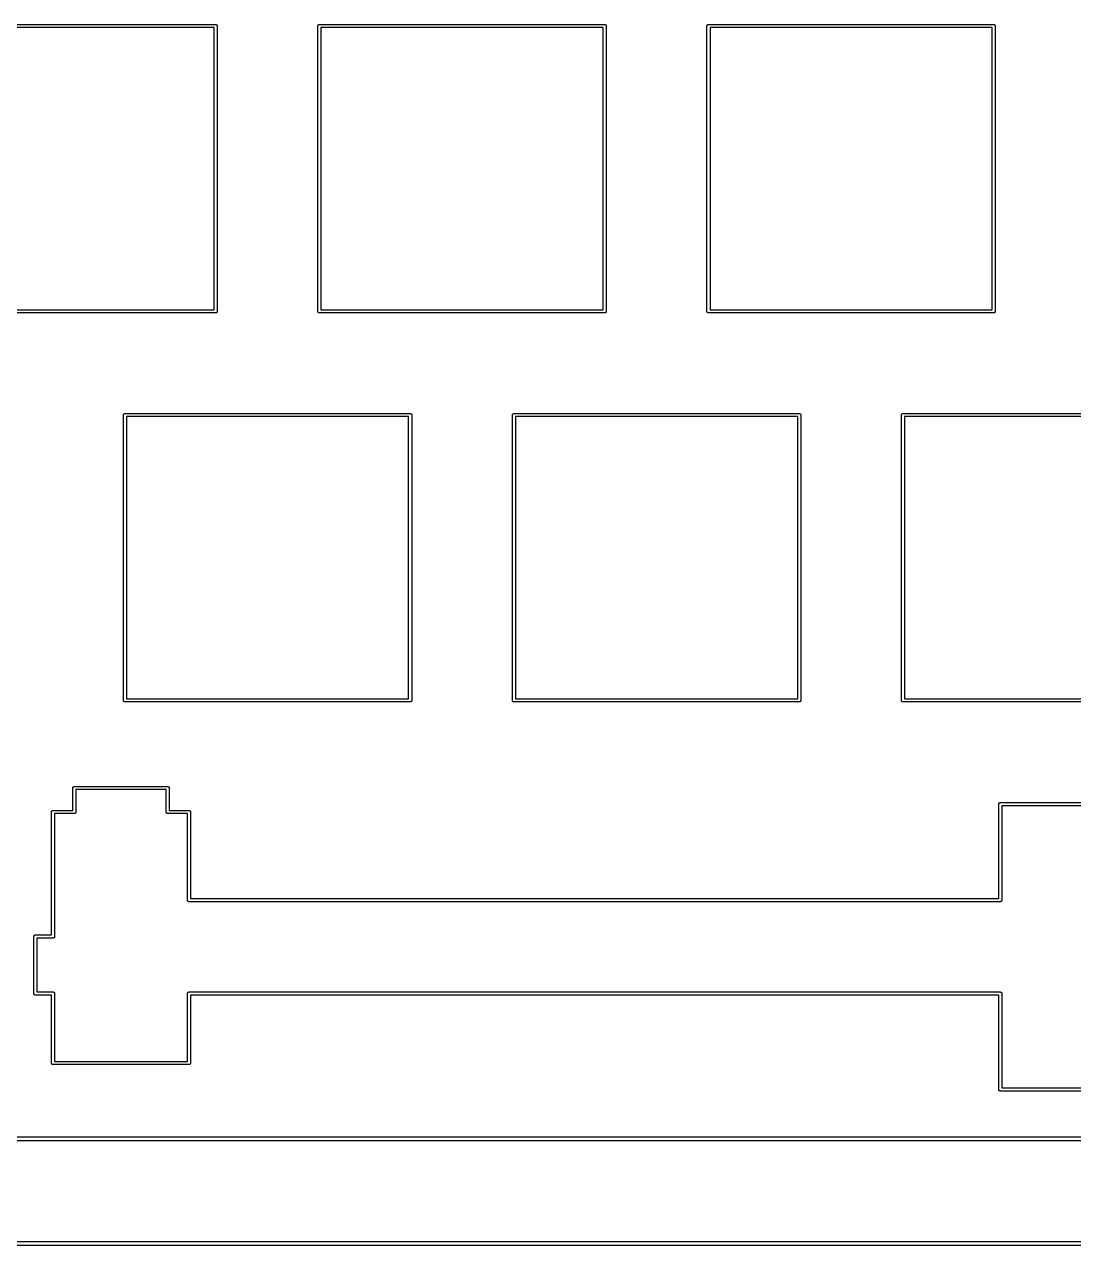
# Model space of a CAD drawing. Extents: x 50 to 430, y -187 to -47.
# Drawn here: x 138.6 to 190, y -187.1 to -127.3 of the extents above; entities that cross this region are included whole.
import ezdxf

# ---------------------------------------------------------------- set-up
doc = ezdxf.new("R2010")
doc.units = 0
doc.header["$MEASUREMENT"] = 0
doc.layers.add('BLACK', color=7, linetype='CONTINUOUS')

msp = doc.modelspace()

# ---------------------------------------------------------------- linework, layer by layer
at = {"layer": 'BLACK', "linetype": 'CONTINUOUS'}
for p, q in [((133.971, -127.314), (147.954, -127.314)), ((147.954, -127.314), (147.961, -127.314)), ((147.954, -127.314), (147.954, -127.314)), ((147.961, -127.314), (147.967, -127.316)), ((147.967, -127.316), (147.974, -127.317)), ((147.974, -127.317), (147.98, -127.321)), ((147.98, -127.321), (147.986, -127.323)), ((147.986, -127.323), (147.991, -127.327)), ((147.991, -127.327), (147.997, -127.331)), ((147.997, -127.331), (148.002, -127.336)), ((148.002, -127.336), (148.007, -127.34)), ((148.007, -127.34), (148.01, -127.346)), ((152.965, -127.346), (152.968, -127.34)), ((152.968, -127.34), (152.973, -127.336)), ((152.973, -127.336), (152.978, -127.331)), ((152.978, -127.331), (152.984, -127.327)), ((152.984, -127.327), (152.989, -127.323)), ((152.989, -127.323), (152.995, -127.321)), ((152.995, -127.321), (153.001, -127.317)), ((153.001, -127.317), (153.008, -127.316)), ((153.008, -127.316), (153.014, -127.314)), ((153.014, -127.314), (153.021, -127.314)), ((153.021, -127.314), (153.021, -127.314)), ((153.021, -127.314), (167.004, -127.314)), ((167.004, -127.314), (167.011, -127.314)), ((167.004, -127.314), (167.004, -127.314)), ((167.011, -127.314), (167.017, -127.316)), ((167.017, -127.316), (167.024, -127.317)), ((167.024, -127.317), (167.03, -127.321)), ((167.03, -127.321), (167.036, -127.323)), ((167.036, -127.323), (167.041, -127.327)), ((167.041, -127.327), (167.047, -127.331)), ((167.047, -127.331), (167.052, -127.336)), ((167.052, -127.336), (167.057, -127.34)), ((167.057, -127.34), (167.06, -127.346)), ((172.015, -127.346), (172.018, -127.34)), ((172.018, -127.34), (172.023, -127.336)), ((172.023, -127.336), (172.028, -127.331)), ((172.028, -127.331), (172.034, -127.327)), ((172.034, -127.327), (172.039, -127.323)), ((172.039, -127.323), (172.045, -127.321)), ((172.045, -127.321), (172.051, -127.317)), ((172.051, -127.317), (172.058, -127.316)), ((172.058, -127.316), (172.064, -127.314)), ((172.064, -127.314), (172.071, -127.314)), ((172.071, -127.314), (172.071, -127.314)), ((172.071, -127.314), (186.054, -127.314)), ((186.054, -127.314), (186.061, -127.314)), ((186.054, -127.314), (186.054, -127.314)), ((186.061, -127.314), (186.067, -127.316)), ((186.067, -127.316), (186.074, -127.317)), ((186.074, -127.317), (186.08, -127.321)), ((186.08, -127.321), (186.086, -127.323)), ((186.086, -127.323), (186.091, -127.327)), ((186.091, -127.327), (186.097, -127.331)), ((186.097, -127.331), (186.102, -127.336)), ((186.102, -127.336), (186.107, -127.34)), ((186.107, -127.34), (186.11, -127.346)), ((147.871, -127.466), (134.054, -127.466)), ((147.871, -141.284), (147.871, -127.466)), ((148.01, -127.346), (148.015, -127.351)), ((148.015, -127.351), (148.017, -127.358)), ((148.017, -127.358), (148.02, -127.364)), ((148.02, -127.364), (148.021, -127.37)), ((148.021, -127.37), (148.024, -127.377)), ((148.024, -127.377), (148.024, -127.383)), ((148.024, -127.383), (148.024, -127.383)), ((148.024, -127.383), (148.024, -141.367)), ((152.951, -127.377), (152.954, -127.37)), ((152.951, -127.383), (152.951, -127.377)), ((152.951, -141.367), (152.951, -127.383)), ((152.954, -127.37), (152.955, -127.364)), ((152.955, -127.364), (152.958, -127.358)), ((152.958, -127.358), (152.96, -127.351)), ((152.96, -127.351), (152.965, -127.346)), ((153.104, -127.466), (153.104, -141.284)), ((166.921, -127.466), (153.104, -127.466)), ((166.921, -141.284), (166.921, -127.466)), ((167.06, -127.346), (167.065, -127.351)), ((167.065, -127.351), (167.067, -127.358)), ((167.067, -127.358), (167.07, -127.364)), ((167.07, -127.364), (167.071, -127.37)), ((167.071, -127.37), (167.074, -127.377)), ((167.074, -127.377), (167.074, -127.383)), ((167.074, -127.383), (167.074, -127.383)), ((167.074, -127.383), (167.074, -141.367)), ((172.001, -127.377), (172.004, -127.37)), ((172.001, -127.383), (172.001, -127.377)), ((172.001, -141.367), (172.001, -127.383)), ((172.004, -127.37), (172.005, -127.364)), ((172.005, -127.364), (172.008, -127.358)), ((172.008, -127.358), (172.01, -127.351)), ((172.01, -127.351), (172.015, -127.346)), ((172.154, -127.466), (172.154, -141.284)), ((185.971, -127.466), (172.154, -127.466)), ((185.971, -141.284), (185.971, -127.466)), ((186.11, -127.346), (186.115, -127.351)), ((186.115, -127.351), (186.117, -127.358)), ((186.117, -127.358), (186.12, -127.364)), ((186.12, -127.364), (186.121, -127.37)), ((186.121, -127.37), (186.124, -127.377)), ((186.124, -127.377), (186.124, -127.383)), ((186.124, -127.383), (186.124, -127.383)), ((186.124, -127.383), (186.124, -141.367)), ((147.954, -141.436), (133.971, -141.436)), ((134.054, -141.284), (147.871, -141.284)), ((147.961, -141.436), (147.954, -141.436)), ((147.954, -141.436), (147.954, -141.436)), ((147.967, -141.434), (147.961, -141.436)), ((147.974, -141.433), (147.967, -141.434)), ((147.98, -141.429), (147.974, -141.433)), ((147.986, -141.427), (147.98, -141.429)), ((147.991, -141.423), (147.986, -141.427)), ((147.997, -141.419), (147.991, -141.423)), ((148.002, -141.414), (147.997, -141.419)), ((148.007, -141.41), (148.002, -141.414)), ((148.01, -141.404), (148.007, -141.41)), ((148.015, -141.399), (148.01, -141.404)), ((148.017, -141.392), (148.015, -141.399)), ((148.02, -141.386), (148.017, -141.392)), ((148.021, -141.38), (148.02, -141.386)), ((148.024, -141.373), (148.021, -141.38)), ((148.024, -141.367), (148.024, -141.367)), ((148.024, -141.367), (148.024, -141.373)), ((152.951, -141.373), (152.951, -141.367)), ((152.951, -141.367), (152.951, -141.367)), ((152.954, -141.38), (152.951, -141.373)), ((152.955, -141.386), (152.954, -141.38)), ((152.958, -141.392), (152.955, -141.386)), ((152.96, -141.399), (152.958, -141.392)), ((152.965, -141.404), (152.96, -141.399)), ((152.968, -141.41), (152.965, -141.404)), ((152.973, -141.414), (152.968, -141.41)), ((152.978, -141.419), (152.973, -141.414)), ((152.984, -141.423), (152.978, -141.419)), ((152.989, -141.427), (152.984, -141.423)), ((152.995, -141.429), (152.989, -141.427)), ((153.001, -141.433), (152.995, -141.429)), ((153.008, -141.434), (153.001, -141.433)), ((153.014, -141.436), (153.008, -141.434)), ((153.021, -141.436), (153.014, -141.436)), ((167.004, -141.436), (153.021, -141.436)), ((153.021, -141.436), (153.021, -141.436)), ((153.104, -141.284), (166.921, -141.284)), ((167.011, -141.436), (167.004, -141.436)), ((167.004, -141.436), (167.004, -141.436)), ((167.017, -141.434), (167.011, -141.436)), ((167.024, -141.433), (167.017, -141.434)), ((167.03, -141.429), (167.024, -141.433)), ((167.036, -141.427), (167.03, -141.429)), ((167.041, -141.423), (167.036, -141.427)), ((167.047, -141.419), (167.041, -141.423)), ((167.052, -141.414), (167.047, -141.419)), ((167.057, -141.41), (167.052, -141.414)), ((167.06, -141.404), (167.057, -141.41)), ((167.065, -141.399), (167.06, -141.404)), ((167.067, -141.392), (167.065, -141.399)), ((167.07, -141.386), (167.067, -141.392)), ((167.071, -141.38), (167.07, -141.386)), ((167.074, -141.373), (167.071, -141.38)), ((167.074, -141.367), (167.074, -141.367)), ((167.074, -141.367), (167.074, -141.373)), ((172.001, -141.373), (172.001, -141.367)), ((172.001, -141.367), (172.001, -141.367)), ((172.004, -141.38), (172.001, -141.373)), ((172.005, -141.386), (172.004, -141.38)), ((172.008, -141.392), (172.005, -141.386)), ((172.01, -141.399), (172.008, -141.392)), ((172.015, -141.404), (172.01, -141.399)), ((172.018, -141.41), (172.015, -141.404)), ((172.023, -141.414), (172.018, -141.41)), ((172.028, -141.419), (172.023, -141.414)), ((172.034, -141.423), (172.028, -141.419)), ((172.039, -141.427), (172.034, -141.423)), ((172.045, -141.429), (172.039, -141.427)), ((172.051, -141.433), (172.045, -141.429)), ((172.058, -141.434), (172.051, -141.433)), ((172.064, -141.436), (172.058, -141.434)), ((172.071, -141.436), (172.064, -141.436)), ((186.054, -141.436), (172.071, -141.436)), ((172.071, -141.436), (172.071, -141.436)), ((172.154, -141.284), (185.971, -141.284)), ((186.061, -141.436), (186.054, -141.436)), ((186.054, -141.436), (186.054, -141.436)), ((186.067, -141.434), (186.061, -141.436)), ((186.074, -141.433), (186.067, -141.434)), ((186.08, -141.429), (186.074, -141.433)), ((186.086, -141.427), (186.08, -141.429)), ((186.091, -141.423), (186.086, -141.427)), ((186.097, -141.419), (186.091, -141.423)), ((186.102, -141.414), (186.097, -141.419)), ((186.107, -141.41), (186.102, -141.414)), ((186.11, -141.404), (186.107, -141.41)), ((186.115, -141.399), (186.11, -141.404)), ((186.117, -141.392), (186.115, -141.399)), ((186.12, -141.386), (186.117, -141.392)), ((186.121, -141.38), (186.12, -141.386)), ((186.124, -141.373), (186.121, -141.38)), ((186.124, -141.367), (186.124, -141.367)), ((186.124, -141.367), (186.124, -141.373)), ((143.426, -146.427), (143.429, -146.42)), ((143.426, -146.433), (143.426, -146.427)), ((143.426, -160.417), (143.426, -146.433)), ((143.429, -146.42), (143.43, -146.414)), ((143.43, -146.414), (143.433, -146.408)), ((143.433, -146.408), (143.435, -146.401)), ((143.435, -146.401), (143.44, -146.396)), ((143.44, -146.396), (143.443, -146.39)), ((143.443, -146.39), (143.448, -146.386)), ((143.448, -146.386), (143.453, -146.381)), ((143.453, -146.381), (143.459, -146.377)), ((143.459, -146.377), (143.464, -146.373)), ((143.464, -146.373), (143.47, -146.371)), ((143.47, -146.371), (143.476, -146.367)), ((143.476, -146.367), (143.483, -146.366)), ((143.483, -146.366), (143.489, -146.364)), ((143.489, -146.364), (143.496, -146.364)), ((143.496, -146.364), (143.496, -146.364)), ((143.496, -146.364), (157.479, -146.364)), ((157.479, -146.364), (157.486, -146.364)), ((157.479, -146.364), (157.479, -146.364)), ((157.486, -146.364), (157.492, -146.366)), ((157.492, -146.366), (157.499, -146.367)), ((157.499, -146.367), (157.505, -146.371)), ((157.505, -146.371), (157.511, -146.373)), ((157.511, -146.373), (157.516, -146.377)), ((157.516, -146.377), (157.522, -146.381)), ((157.522, -146.381), (157.527, -146.386)), ((157.527, -146.386), (157.532, -146.39)), ((157.532, -146.39), (157.535, -146.396)), ((157.535, -146.396), (157.54, -146.401)), ((157.54, -146.401), (157.542, -146.408)), ((157.542, -146.408), (157.545, -146.414)), ((157.545, -146.414), (157.546, -146.42)), ((157.546, -146.42), (157.549, -146.427)), ((157.549, -146.427), (157.549, -146.433)), ((157.549, -146.433), (157.549, -146.433)), ((157.549, -146.433), (157.549, -160.417)), ((162.476, -146.427), (162.479, -146.42)), ((162.476, -146.433), (162.476, -146.427)), ((162.476, -160.417), (162.476, -146.433)), ((162.479, -146.42), (162.48, -146.414)), ((162.48, -146.414), (162.483, -146.408)), ((162.483, -146.408), (162.485, -146.401)), ((162.485, -146.401), (162.49, -146.396)), ((162.49, -146.396), (162.493, -146.39)), ((162.493, -146.39), (162.498, -146.386)), ((162.498, -146.386), (162.503, -146.381)), ((162.503, -146.381), (162.509, -146.377)), ((162.509, -146.377), (162.514, -146.373)), ((162.514, -146.373), (162.52, -146.371)), ((162.52, -146.371), (162.526, -146.367)), ((162.526, -146.367), (162.533, -146.366)), ((162.533, -146.366), (162.539, -146.364)), ((162.539, -146.364), (162.546, -146.364)), ((162.546, -146.364), (162.546, -146.364)), ((162.546, -146.364), (176.529, -146.364)), ((176.529, -146.364), (176.536, -146.364)), ((176.529, -146.364), (176.529, -146.364)), ((176.536, -146.364), (176.542, -146.366)), ((176.542, -146.366), (176.549, -146.367)), ((176.549, -146.367), (176.555, -146.371)), ((176.555, -146.371), (176.561, -146.373)), ((176.561, -146.373), (176.566, -146.377)), ((176.566, -146.377), (176.572, -146.381)), ((176.572, -146.381), (176.577, -146.386)), ((176.577, -146.386), (176.582, -146.39)), ((176.582, -146.39), (176.585, -146.396)), ((176.585, -146.396), (176.59, -146.401)), ((176.59, -146.401), (176.592, -146.408)), ((176.592, -146.408), (176.595, -146.414)), ((176.595, -146.414), (176.596, -146.42)), ((176.596, -146.42), (176.599, -146.427)), ((176.599, -146.427), (176.599, -146.433)), ((176.599, -146.433), (176.599, -146.433)), ((176.599, -146.433), (176.599, -160.417)), ((181.526, -146.427), (181.529, -146.42)), ((181.526, -146.433), (181.526, -146.427)), ((181.526, -160.417), (181.526, -146.433)), ((181.529, -146.42), (181.53, -146.414)), ((181.53, -146.414), (181.533, -146.408)), ((181.533, -146.408), (181.535, -146.401)), ((181.535, -146.401), (181.54, -146.396)), ((181.54, -146.396), (181.543, -146.39)), ((181.543, -146.39), (181.548, -146.386)), ((181.548, -146.386), (181.553, -146.381)), ((181.553, -146.381), (181.559, -146.377)), ((181.559, -146.377), (181.564, -146.373)), ((181.564, -146.373), (181.57, -146.371)), ((181.57, -146.371), (181.576, -146.367)), ((181.576, -146.367), (181.583, -146.366)), ((181.583, -146.366), (181.589, -146.364)), ((181.589, -146.364), (181.596, -146.364)), ((181.596, -146.364), (181.596, -146.364)), ((181.596, -146.364), (195.579, -146.364)), ((143.579, -146.516), (143.579, -160.334)), ((157.396, -146.516), (143.579, -146.516)), ((157.396, -160.334), (157.396, -146.516)), ((162.629, -146.516), (162.629, -160.334)), ((176.446, -146.516), (162.629, -146.516)), ((176.446, -160.334), (176.446, -146.516)), ((181.679, -146.516), (181.679, -160.334)), ((195.496, -146.516), (181.679, -146.516)), ((143.426, -160.423), (143.426, -160.417)), ((143.426, -160.417), (143.426, -160.417)), ((143.429, -160.43), (143.426, -160.423)), ((143.43, -160.436), (143.429, -160.43)), ((143.433, -160.442), (143.43, -160.436)), ((143.435, -160.449), (143.433, -160.442)), ((143.44, -160.454), (143.435, -160.449)), ((143.443, -160.46), (143.44, -160.454)), ((143.448, -160.464), (143.443, -160.46)), ((143.453, -160.469), (143.448, -160.464)), ((143.459, -160.473), (143.453, -160.469)), ((143.464, -160.477), (143.459, -160.473)), ((143.47, -160.479), (143.464, -160.477)), ((143.476, -160.483), (143.47, -160.479)), ((143.483, -160.484), (143.476, -160.483)), ((143.489, -160.486), (143.483, -160.484)), ((143.496, -160.486), (143.489, -160.486)), ((157.479, -160.486), (143.496, -160.486)), ((143.496, -160.486), (143.496, -160.486)), ((143.579, -160.334), (157.396, -160.334)), ((157.486, -160.486), (157.479, -160.486)), ((157.479, -160.486), (157.479, -160.486)), ((157.492, -160.484), (157.486, -160.486)), ((157.499, -160.483), (157.492, -160.484)), ((157.505, -160.479), (157.499, -160.483)), ((157.511, -160.477), (157.505, -160.479)), ((157.516, -160.473), (157.511, -160.477)), ((157.522, -160.469), (157.516, -160.473)), ((157.527, -160.464), (157.522, -160.469)), ((157.532, -160.46), (157.527, -160.464)), ((157.535, -160.454), (157.532, -160.46)), ((157.54, -160.449), (157.535, -160.454)), ((157.542, -160.442), (157.54, -160.449)), ((157.545, -160.436), (157.542, -160.442)), ((157.546, -160.43), (157.545, -160.436)), ((157.549, -160.423), (157.546, -160.43)), ((157.549, -160.417), (157.549, -160.417)), ((157.549, -160.417), (157.549, -160.423)), ((162.476, -160.423), (162.476, -160.417)), ((162.476, -160.417), (162.476, -160.417)), ((162.479, -160.43), (162.476, -160.423)), ((162.48, -160.436), (162.479, -160.43)), ((162.483, -160.442), (162.48, -160.436)), ((162.485, -160.449), (162.483, -160.442)), ((162.49, -160.454), (162.485, -160.449)), ((162.493, -160.46), (162.49, -160.454)), ((162.498, -160.464), (162.493, -160.46)), ((162.503, -160.469), (162.498, -160.464)), ((162.509, -160.473), (162.503, -160.469)), ((162.514, -160.477), (162.509, -160.473)), ((162.52, -160.479), (162.514, -160.477)), ((162.526, -160.483), (162.52, -160.479)), ((162.533, -160.484), (162.526, -160.483)), ((162.539, -160.486), (162.533, -160.484)), ((162.546, -160.486), (162.539, -160.486)), ((176.529, -160.486), (162.546, -160.486)), ((162.546, -160.486), (162.546, -160.486)), ((162.629, -160.334), (176.446, -160.334)), ((176.536, -160.486), (176.529, -160.486)), ((176.529, -160.486), (176.529, -160.486)), ((176.542, -160.484), (176.536, -160.486)), ((176.549, -160.483), (176.542, -160.484)), ((176.555, -160.479), (176.549, -160.483)), ((176.561, -160.477), (176.555, -160.479)), ((176.566, -160.473), (176.561, -160.477)), ((176.572, -160.469), (176.566, -160.473)), ((176.577, -160.464), (176.572, -160.469)), ((176.582, -160.46), (176.577, -160.464)), ((176.585, -160.454), (176.582, -160.46)), ((176.59, -160.449), (176.585, -160.454)), ((176.592, -160.442), (176.59, -160.449)), ((176.595, -160.436), (176.592, -160.442)), ((176.596, -160.43), (176.595, -160.436)), ((176.599, -160.423), (176.596, -160.43)), ((176.599, -160.417), (176.599, -160.417)), ((176.599, -160.417), (176.599, -160.423)), ((181.526, -160.423), (181.526, -160.417)), ((181.526, -160.417), (181.526, -160.417)), ((181.529, -160.43), (181.526, -160.423)), ((181.53, -160.436), (181.529, -160.43)), ((181.533, -160.442), (181.53, -160.436)), ((181.535, -160.449), (181.533, -160.442)), ((181.54, -160.454), (181.535, -160.449)), ((181.543, -160.46), (181.54, -160.454)), ((181.548, -160.464), (181.543, -160.46)), ((181.553, -160.469), (181.548, -160.464)), ((181.559, -160.473), (181.553, -160.469)), ((181.564, -160.477), (181.559, -160.473)), ((181.57, -160.479), (181.564, -160.477)), ((181.576, -160.483), (181.57, -160.479)), ((181.583, -160.484), (181.576, -160.483)), ((181.589, -160.486), (181.583, -160.484)), ((181.596, -160.486), (181.589, -160.486)), ((195.579, -160.486), (181.596, -160.486)), ((181.596, -160.486), (181.596, -160.486)), ((181.679, -160.334), (195.496, -160.334)), ((140.95, -164.689), (140.952, -164.683)), ((140.95, -164.696), (140.95, -164.689)), ((140.95, -165.795), (140.95, -164.696)), ((140.952, -164.683), (140.953, -164.676)), ((140.953, -164.676), (140.957, -164.67)), ((140.957, -164.67), (140.959, -164.664)), ((140.959, -164.664), (140.963, -164.659)), ((140.963, -164.659), (140.967, -164.653)), ((140.967, -164.653), (140.972, -164.649)), ((140.972, -164.649), (140.976, -164.643)), ((140.976, -164.643), (140.982, -164.64)), ((140.982, -164.64), (140.987, -164.636)), ((140.987, -164.636), (140.994, -164.633)), ((140.994, -164.633), (141, -164.63)), ((141, -164.63), (141.006, -164.629)), ((141.006, -164.629), (141.013, -164.626)), ((141.013, -164.626), (141.019, -164.626)), ((141.019, -164.626), (141.019, -164.626)), ((141.019, -164.626), (145.605, -164.626)), ((145.522, -164.779), (141.102, -164.779)), ((141.102, -164.779), (141.102, -165.878)), ((145.522, -165.858), (145.522, -164.779)), ((145.605, -164.626), (145.611, -164.626)), ((145.605, -164.626), (145.605, -164.626)), ((145.611, -164.626), (145.618, -164.629)), ((145.618, -164.629), (145.624, -164.63)), ((145.624, -164.63), (145.63, -164.633)), ((145.63, -164.633), (145.637, -164.636)), ((145.637, -164.636), (145.642, -164.64)), ((145.642, -164.64), (145.648, -164.643)), ((145.648, -164.643), (145.652, -164.649)), ((145.652, -164.649), (145.657, -164.653)), ((145.657, -164.653), (145.661, -164.659)), ((145.661, -164.659), (145.665, -164.664)), ((145.665, -164.664), (145.667, -164.67)), ((145.667, -164.67), (145.671, -164.676)), ((145.671, -164.676), (145.672, -164.683)), ((145.672, -164.683), (145.674, -164.689)), ((145.674, -164.689), (145.674, -164.696)), ((145.674, -164.696), (145.674, -164.696)), ((145.674, -164.696), (145.674, -165.795)), ((186.289, -165.477), (186.291, -165.47)), ((186.289, -165.483), (186.289, -165.477)), ((186.289, -170.113), (186.289, -165.483)), ((186.291, -165.47), (186.292, -165.464)), ((186.292, -165.464), (186.296, -165.458)), ((186.296, -165.458), (186.298, -165.451)), ((186.298, -165.451), (186.302, -165.446)), ((186.302, -165.446), (186.306, -165.44)), ((186.306, -165.44), (186.311, -165.436)), ((186.311, -165.436), (186.315, -165.431)), ((186.315, -165.431), (186.321, -165.427)), ((186.321, -165.427), (186.326, -165.423)), ((186.326, -165.423), (186.333, -165.421)), ((186.333, -165.421), (186.339, -165.417)), ((186.339, -165.417), (186.345, -165.416)), ((186.345, -165.416), (186.352, -165.414)), ((186.352, -165.414), (186.358, -165.414)), ((186.358, -165.414), (186.358, -165.414)), ((186.358, -165.414), (200.342, -165.414)), ((200.259, -165.566), (186.441, -165.566)), ((186.441, -165.566), (186.441, -170.196)), ((139.908, -165.858), (139.911, -165.851)), ((139.908, -165.864), (139.908, -165.858)), ((139.908, -171.891), (139.908, -165.864)), ((139.911, -165.851), (139.912, -165.845)), ((139.912, -165.845), (139.915, -165.839)), ((139.915, -165.839), (139.918, -165.832)), ((139.918, -165.832), (139.922, -165.827)), ((139.922, -165.827), (139.925, -165.821)), ((139.925, -165.821), (139.931, -165.817)), ((139.931, -165.817), (139.935, -165.812)), ((139.935, -165.812), (139.941, -165.808)), ((139.941, -165.808), (139.946, -165.804)), ((139.946, -165.804), (139.952, -165.802)), ((139.952, -165.802), (139.958, -165.798)), ((139.958, -165.798), (139.965, -165.797)), ((139.965, -165.797), (139.971, -165.795)), ((139.971, -165.795), (139.978, -165.795)), ((139.978, -165.795), (139.978, -165.795)), ((139.978, -165.795), (140.95, -165.795)), ((141.033, -165.947), (140.061, -165.947)), ((140.061, -165.947), (140.061, -171.974)), ((141.039, -165.947), (141.033, -165.947)), ((141.033, -165.947), (141.033, -165.947)), ((141.046, -165.945), (141.039, -165.947)), ((141.052, -165.944), (141.046, -165.945)), ((141.058, -165.94), (141.052, -165.944)), ((141.065, -165.938), (141.058, -165.94)), ((141.07, -165.934), (141.065, -165.938)), ((141.076, -165.93), (141.07, -165.934)), ((141.08, -165.925), (141.076, -165.93)), ((141.085, -165.921), (141.08, -165.925)), ((141.089, -165.915), (141.085, -165.921)), ((141.093, -165.91), (141.089, -165.915)), ((141.095, -165.903), (141.093, -165.91)), ((141.099, -165.897), (141.095, -165.903)), ((141.1, -165.891), (141.099, -165.897)), ((141.102, -165.884), (141.1, -165.891)), ((141.102, -165.878), (141.102, -165.878)), ((141.102, -165.878), (141.102, -165.884)), ((145.522, -165.884), (145.522, -165.858)), ((145.524, -165.891), (145.522, -165.884)), ((145.525, -165.897), (145.524, -165.891)), ((145.529, -165.903), (145.525, -165.897)), ((145.531, -165.91), (145.529, -165.903)), ((145.535, -165.915), (145.531, -165.91)), ((145.539, -165.921), (145.535, -165.915)), ((145.544, -165.925), (145.539, -165.921)), ((145.548, -165.93), (145.544, -165.925)), ((145.554, -165.934), (145.548, -165.93)), ((145.559, -165.938), (145.554, -165.934)), ((145.566, -165.94), (145.559, -165.938)), ((145.572, -165.944), (145.566, -165.94)), ((145.578, -165.945), (145.572, -165.944)), ((145.585, -165.947), (145.578, -165.945)), ((145.591, -165.947), (145.585, -165.947)), ((146.563, -165.947), (145.591, -165.947)), ((145.591, -165.947), (145.591, -165.947)), ((145.674, -165.795), (146.646, -165.795)), ((146.563, -170.176), (146.563, -165.947)), ((146.646, -165.795), (146.646, -165.795)), ((146.646, -165.795), (146.653, -165.795)), ((146.653, -165.795), (146.659, -165.797)), ((146.659, -165.797), (146.666, -165.798)), ((146.666, -165.798), (146.672, -165.802)), ((146.672, -165.802), (146.678, -165.804)), ((146.678, -165.804), (146.683, -165.808)), ((146.683, -165.808), (146.689, -165.812)), ((146.689, -165.812), (146.693, -165.817)), ((146.693, -165.817), (146.699, -165.821)), ((146.699, -165.821), (146.702, -165.827)), ((146.702, -165.827), (146.706, -165.832)), ((146.706, -165.832), (146.709, -165.839)), ((146.709, -165.839), (146.712, -165.845)), ((146.712, -165.845), (146.713, -165.851)), ((146.713, -165.851), (146.716, -165.858)), ((146.716, -165.858), (146.716, -165.864)), ((146.716, -165.864), (146.716, -165.864)), ((146.716, -165.864), (146.716, -170.113)), ((146.563, -170.202), (146.563, -170.176)), ((146.566, -170.209), (146.563, -170.202)), ((146.567, -170.215), (146.566, -170.209)), ((146.57, -170.221), (146.567, -170.215)), ((146.572, -170.228), (146.57, -170.221)), ((146.577, -170.233), (146.572, -170.228)), ((146.58, -170.239), (146.577, -170.233)), ((146.585, -170.243), (146.58, -170.239)), ((146.59, -170.248), (146.585, -170.243)), ((146.596, -170.252), (146.59, -170.248)), ((146.601, -170.256), (146.596, -170.252)), ((146.607, -170.258), (146.601, -170.256)), ((146.613, -170.262), (146.607, -170.258)), ((146.62, -170.263), (146.613, -170.262)), ((146.626, -170.265), (146.62, -170.263)), ((146.633, -170.265), (146.626, -170.265)), ((186.372, -170.265), (146.633, -170.265)), ((146.633, -170.265), (146.633, -170.265)), ((146.716, -170.113), (186.289, -170.113)), ((186.378, -170.265), (186.372, -170.265)), ((186.372, -170.265), (186.372, -170.265)), ((186.385, -170.263), (186.378, -170.265)), ((186.391, -170.262), (186.385, -170.263)), ((186.397, -170.258), (186.391, -170.262)), ((186.404, -170.256), (186.397, -170.258)), ((186.409, -170.252), (186.404, -170.256)), ((186.415, -170.248), (186.409, -170.252)), ((186.419, -170.243), (186.415, -170.248)), ((186.424, -170.239), (186.419, -170.243)), ((186.428, -170.233), (186.424, -170.239)), ((186.432, -170.228), (186.428, -170.233)), ((186.434, -170.221), (186.432, -170.228)), ((186.438, -170.215), (186.434, -170.221)), ((186.439, -170.209), (186.438, -170.215)), ((186.441, -170.202), (186.439, -170.209)), ((186.441, -170.196), (186.441, -170.196)), ((186.441, -170.196), (186.441, -170.202)), ((139.045, -171.954), (139.047, -171.947)), ((139.045, -171.96), (139.045, -171.954)), ((139.045, -174.768), (139.045, -171.96)), ((139.047, -171.947), (139.048, -171.941)), ((139.048, -171.941), (139.052, -171.935)), ((139.052, -171.935), (139.054, -171.928)), ((139.054, -171.928), (139.058, -171.923)), ((139.058, -171.923), (139.062, -171.917)), ((139.062, -171.917), (139.067, -171.913)), ((139.067, -171.913), (139.071, -171.908)), ((139.071, -171.908), (139.077, -171.904)), ((139.077, -171.904), (139.082, -171.9)), ((139.082, -171.9), (139.089, -171.898)), ((139.089, -171.898), (139.095, -171.894)), ((139.095, -171.894), (139.101, -171.893)), ((139.101, -171.893), (139.108, -171.891)), ((139.108, -171.891), (139.114, -171.891)), ((139.114, -171.891), (139.114, -171.891)), ((139.114, -171.891), (139.908, -171.891)), ((139.991, -172.043), (139.197, -172.043)), ((139.197, -172.043), (139.197, -174.685)), ((139.998, -172.043), (139.991, -172.043)), ((139.991, -172.043), (139.991, -172.043)), ((140.004, -172.041), (139.998, -172.043)), ((140.011, -172.04), (140.004, -172.041)), ((140.017, -172.036), (140.011, -172.04)), ((140.023, -172.034), (140.017, -172.036)), ((140.028, -172.03), (140.023, -172.034)), ((140.034, -172.026), (140.028, -172.03)), ((140.039, -172.021), (140.034, -172.026)), ((140.044, -172.017), (140.039, -172.021)), ((140.047, -172.011), (140.044, -172.017)), ((140.052, -172.006), (140.047, -172.011)), ((140.054, -171.999), (140.052, -172.006)), ((140.057, -171.993), (140.054, -171.999)), ((140.058, -171.987), (140.057, -171.993)), ((140.061, -171.98), (140.058, -171.987)), ((140.061, -171.974), (140.061, -171.974)), ((140.061, -171.974), (140.061, -171.98)), ((139.045, -174.774), (139.045, -174.768)), ((139.045, -174.768), (139.045, -174.768)), ((139.047, -174.781), (139.045, -174.774)), ((139.048, -174.787), (139.047, -174.781)), ((139.052, -174.793), (139.048, -174.787)), ((139.054, -174.8), (139.052, -174.793)), ((139.058, -174.805), (139.054, -174.8)), ((139.062, -174.811), (139.058, -174.805)), ((139.067, -174.815), (139.062, -174.811)), ((139.071, -174.82), (139.067, -174.815)), ((139.077, -174.824), (139.071, -174.82)), ((139.082, -174.828), (139.077, -174.824)), ((139.089, -174.83), (139.082, -174.828)), ((139.095, -174.834), (139.089, -174.83)), ((139.101, -174.835), (139.095, -174.834)), ((139.108, -174.837), (139.101, -174.835)), ((139.114, -174.837), (139.108, -174.837)), ((139.908, -174.837), (139.114, -174.837)), ((139.114, -174.837), (139.114, -174.837)), ((139.197, -174.685), (139.991, -174.685)), ((139.908, -178.171), (139.908, -174.837)), ((139.991, -174.685), (139.991, -174.685)), ((139.991, -174.685), (139.998, -174.685)), ((139.998, -174.685), (140.004, -174.687)), ((140.004, -174.687), (140.011, -174.688)), ((140.011, -174.688), (140.017, -174.692)), ((140.017, -174.692), (140.023, -174.694)), ((140.023, -174.694), (140.028, -174.698)), ((140.028, -174.698), (140.034, -174.702)), ((140.034, -174.702), (140.039, -174.707)), ((140.039, -174.707), (140.044, -174.711)), ((140.044, -174.711), (140.047, -174.717)), ((140.047, -174.717), (140.052, -174.722)), ((140.052, -174.722), (140.054, -174.729)), ((140.054, -174.729), (140.057, -174.735)), ((140.057, -174.735), (140.058, -174.741)), ((140.058, -174.741), (140.061, -174.748)), ((140.061, -174.748), (140.061, -174.754)), ((140.061, -174.754), (140.061, -174.754)), ((140.061, -174.754), (140.061, -178.088)), ((146.563, -174.748), (146.566, -174.741)), ((146.563, -174.754), (146.563, -174.748)), ((146.563, -178.088), (146.563, -174.754)), ((146.563, -174.754), (146.563, -174.754)), ((146.566, -174.741), (146.567, -174.735)), ((146.567, -174.735), (146.57, -174.729)), ((146.57, -174.729), (146.572, -174.722)), ((146.572, -174.722), (146.577, -174.717)), ((146.577, -174.717), (146.58, -174.711)), ((146.58, -174.711), (146.585, -174.707)), ((146.585, -174.707), (146.59, -174.702)), ((146.59, -174.702), (146.596, -174.698)), ((146.596, -174.698), (146.601, -174.694)), ((146.601, -174.694), (146.607, -174.692)), ((146.607, -174.692), (146.613, -174.688)), ((146.613, -174.688), (146.62, -174.687)), ((146.62, -174.687), (146.626, -174.685)), ((146.626, -174.685), (146.633, -174.685)), ((146.633, -174.685), (146.633, -174.685)), ((146.633, -174.685), (186.372, -174.685)), ((186.289, -174.837), (146.716, -174.837)), ((146.716, -174.837), (146.716, -178.171)), ((186.289, -179.467), (186.289, -174.837)), ((186.372, -174.685), (186.372, -174.685)), ((186.372, -174.685), (186.378, -174.685)), ((186.378, -174.685), (186.385, -174.687)), ((186.385, -174.687), (186.391, -174.688)), ((186.391, -174.688), (186.397, -174.692)), ((186.397, -174.692), (186.404, -174.694)), ((186.404, -174.694), (186.409, -174.698)), ((186.409, -174.698), (186.415, -174.702)), ((186.415, -174.702), (186.419, -174.707)), ((186.419, -174.707), (186.424, -174.711)), ((186.424, -174.711), (186.428, -174.717)), ((186.428, -174.717), (186.432, -174.722)), ((186.432, -174.722), (186.434, -174.729)), ((186.434, -174.729), (186.438, -174.735)), ((186.438, -174.735), (186.439, -174.741)), ((186.439, -174.741), (186.441, -174.748)), ((186.441, -174.748), (186.441, -174.754)), ((186.441, -174.754), (186.441, -174.754)), ((186.441, -174.754), (186.441, -179.384)), ((140.061, -178.088), (146.563, -178.088)), ((139.908, -178.178), (139.908, -178.171)), ((139.908, -178.171), (139.908, -178.171)), ((139.911, -178.184), (139.908, -178.178)), ((139.912, -178.191), (139.911, -178.184)), ((139.915, -178.197), (139.912, -178.191)), ((139.918, -178.203), (139.915, -178.197)), ((139.922, -178.208), (139.918, -178.203)), ((139.925, -178.214), (139.922, -178.208)), ((139.931, -178.219), (139.925, -178.214)), ((139.935, -178.224), (139.931, -178.219)), ((139.941, -178.227), (139.935, -178.224)), ((139.946, -178.232), (139.941, -178.227)), ((139.952, -178.234), (139.946, -178.232)), ((139.958, -178.237), (139.952, -178.234)), ((139.965, -178.238), (139.958, -178.237)), ((139.971, -178.241), (139.965, -178.238)), ((139.978, -178.241), (139.971, -178.241)), ((146.646, -178.241), (139.978, -178.241)), ((139.978, -178.241), (139.978, -178.241)), ((146.653, -178.241), (146.646, -178.241)), ((146.646, -178.241), (146.646, -178.241)), ((146.659, -178.238), (146.653, -178.241)), ((146.666, -178.237), (146.659, -178.238)), ((146.672, -178.234), (146.666, -178.237)), ((146.678, -178.232), (146.672, -178.234)), ((146.683, -178.227), (146.678, -178.232)), ((146.689, -178.224), (146.683, -178.227)), ((146.693, -178.219), (146.689, -178.224)), ((146.699, -178.214), (146.693, -178.219)), ((146.702, -178.208), (146.699, -178.214)), ((146.706, -178.203), (146.702, -178.208)), ((146.709, -178.197), (146.706, -178.203)), ((146.712, -178.191), (146.709, -178.197)), ((146.713, -178.184), (146.712, -178.191)), ((146.716, -178.178), (146.713, -178.184)), ((146.716, -178.171), (146.716, -178.171)), ((146.716, -178.171), (146.716, -178.178)), ((186.289, -179.473), (186.289, -179.467)), ((186.289, -179.467), (186.289, -179.467)), ((186.291, -179.48), (186.289, -179.473)), ((186.292, -179.486), (186.291, -179.48)), ((186.296, -179.492), (186.292, -179.486)), ((186.298, -179.499), (186.296, -179.492)), ((186.302, -179.504), (186.298, -179.499)), ((186.306, -179.51), (186.302, -179.504)), ((186.311, -179.514), (186.306, -179.51)), ((186.315, -179.519), (186.311, -179.514)), ((186.321, -179.523), (186.315, -179.519)), ((186.326, -179.527), (186.321, -179.523)), ((186.333, -179.529), (186.326, -179.527)), ((186.339, -179.533), (186.333, -179.529)), ((186.345, -179.534), (186.339, -179.533)), ((186.352, -179.536), (186.345, -179.534)), ((186.358, -179.536), (186.352, -179.536)), ((200.342, -179.536), (186.358, -179.536)), ((186.358, -179.536), (186.358, -179.536)), ((186.441, -179.384), (200.259, -179.384)), ((422.084, -181.973), (60.117, -181.973)), ((60.2257, -181.773), (421.976, -181.773)), ((430.009, -187.1), (49.9913, -187.1)), ((50.1, -186.9), (429.9, -186.9))]:
    msp.add_line(p, q, dxfattribs=at)

doc.saveas('drawing.dxf')
